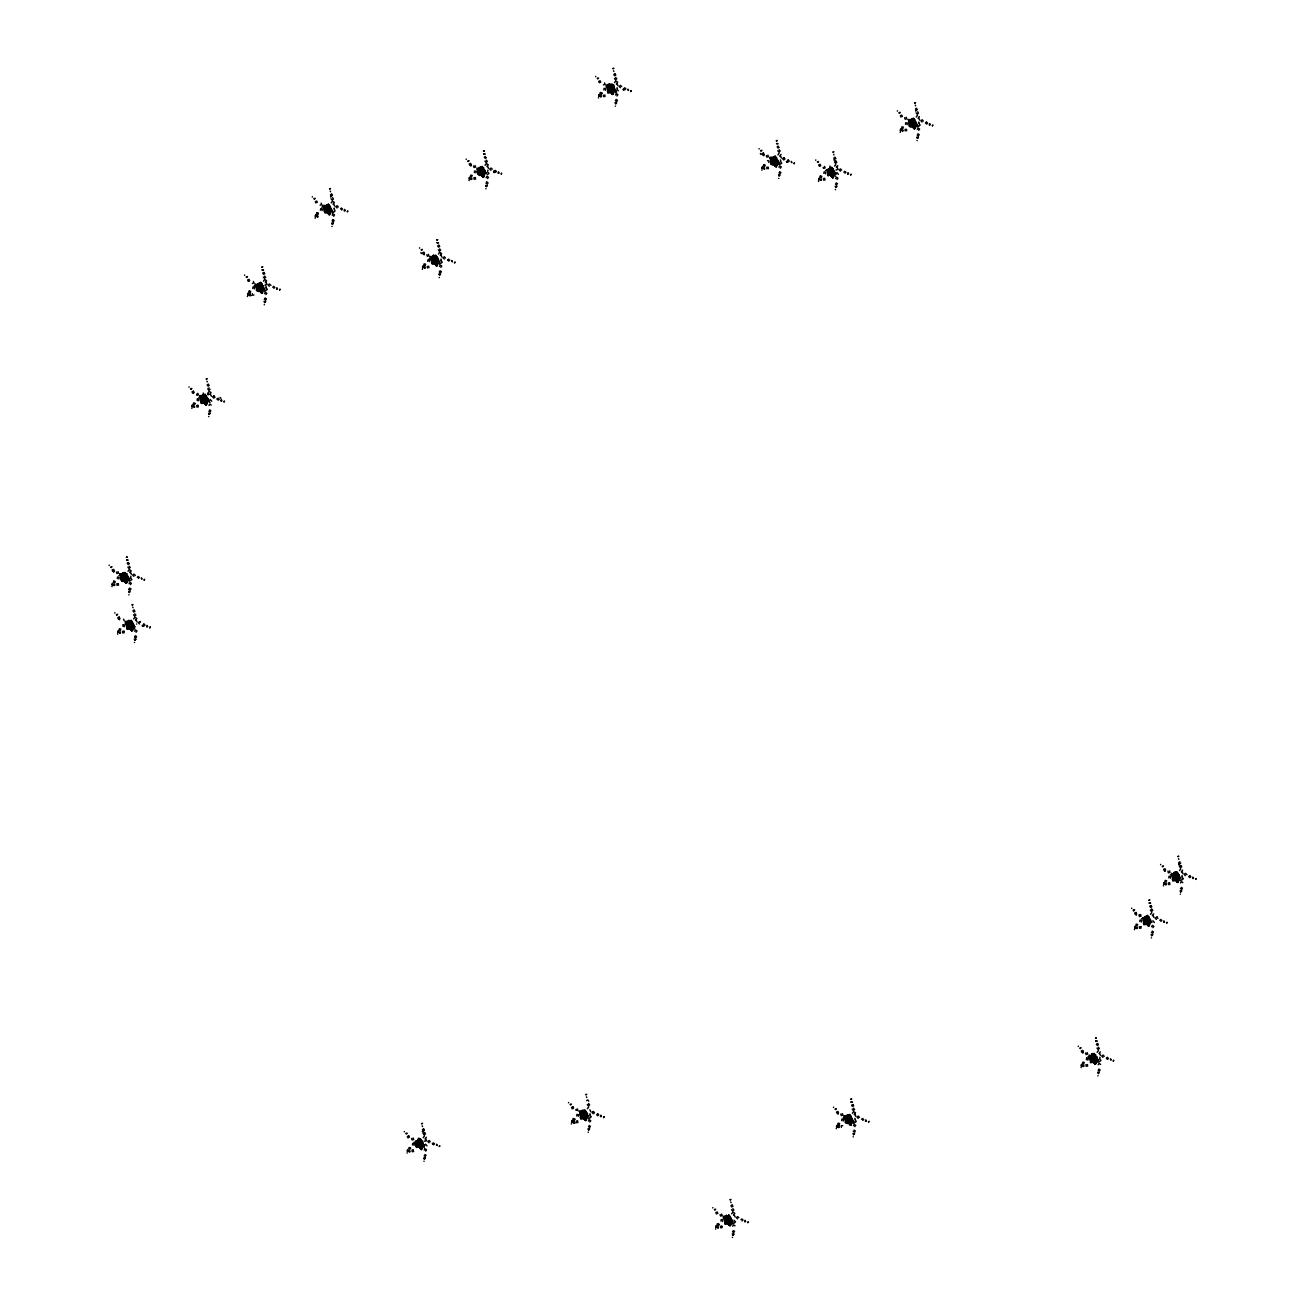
<?xml version="1.0" encoding="UTF-8"?>
<svg xmlns="http://www.w3.org/2000/svg" width="1306" height="1306" viewBox="0 0 1306 1306"><rect width="100%" height="100%" fill="white"/><g stroke="black" fill="none" stroke-linecap="round" stroke-linejoin="round"><path stroke-width="1.5" d="M419.797 1142.064L420.581 1142.472L417.398 1146.374L416.19 1143.713L421.299 1149.558L418.622 1145.362L421.936 1148.823L423.617 1145.28L418.246 1144.725L421.005 1148.954L416.304 1144.219L416.222 1147.043L418.018 1142.538L419.961 1143.305C414.867 1132.498 428.352 1152.659 420.091 1140.611L424.499 1145.884L421.414 1142.162L421.936 1148.823L418.753 1145.558L421.544 1149.655L416.385 1144.578L416.875 1147.468L418.948 1143.093L419.797 1143.485L418.361 1140.154L422.654 1144.823L419.879 1140.644L421.985 1144.317M728.291 1218.155L729.075 1218.563L725.891 1222.465L724.683 1219.82L728.617 1224.702L729.793 1225.648L727.115 1221.453L730.625 1225.485L732.111 1221.371L731.131 1220.914L726.74 1220.832L729.499 1225.061L724.797 1220.31L724.716 1223.134L726.511 1218.629L728.438 1219.412C723.361 1208.589 736.845 1228.766 728.585 1216.719L732.993 1221.992L729.907 1218.269L728.519 1220.767M133.49 629.133L132.592 629.835M123.205 572.567L122.486 573.171L123.58 572.746M433.608 255.258L432.89 255.878L433.984 255.454M418.377 1138.963L417.659 1139.583L418.753 1139.191M609.02 84.498L610.131 84.09L608.27 84.204M726.511 1215.102L726.152 1215.674M829.751 167.674L829.947 167.478M847.937 1114.769L846.843 1115.193M1092.306 1053.534L1091.604 1054.154L1092.698 1053.73M1175.057 872.016L1173.963 872.441M128.935 580.811L129.065 581.154M134.714 628.774L134.747 629.002M263.583 289.867L263.894 289.85M264.514 291.058L264.547 291.303M332.344 213.123L332.246 212.78M438.506 263.077L438.849 262.767M424.336 1147.925L424.238 1147.566M615.355 92.742L615.599 92.514M588.5 1118.769L588.467 1118.54M778.849 164.376L778.996 164.752M732.486 1223.918L732.748 1223.689M835.399 176.245L835.644 176.016M853.193 1123.438L853.422 1123.176M916.714 126.584L917.302 126.878M1097.938 1062.398L1098.036 1061.794M1180.314 880.685L1180.542 880.424M199.508 397.612L198.855 397.367M254.213 285.867L254.801 286.21M429.217 258.719L429.919 258.751M413.937 1142.358L414.688 1142.456M825.49 170.433L825.539 170.449M843.284 1117.626L843.692 1118.328M1171.107 875.118L1170.405 874.873M112.251 584.99L112.381 583.537L112.251 584.99L113.459 584.566M117.899 632.594L118.03 631.157L117.899 632.594L119.14 632.104L118.193 631.99M192.129 406.737L192.26 405.284L192.129 406.737L193.337 406.313M247.699 294.895L247.846 293.442L247.699 294.895L248.94 294.405L247.993 294.274M315.432 216.584L315.562 215.131L315.432 216.584L316.672 216.094L315.709 215.963M422.654 267.681L422.785 266.244L422.654 267.681L423.862 267.273M469.327 178.938L469.458 177.485L469.327 178.938L470.535 178.514M407.423 1151.386L407.554 1149.949L407.423 1151.386L408.631 1150.978M598.768 96.318L598.915 94.865L598.768 96.318L600.009 95.828L599.062 95.697M571.653 1122.36L571.783 1120.907L571.653 1122.36L572.893 1121.87L571.93 1121.74M762.165 168.556L762.296 167.103L762.165 168.556L763.406 168.066L762.459 167.935M715.917 1227.493L716.047 1226.04L715.917 1227.493L717.157 1227.003L716.194 1226.873M818.829 179.804L818.96 178.367L818.829 179.804L820.07 179.314L819.107 179.2M900.471 130.682L900.601 129.229L900.471 130.682L901.711 130.192L900.765 130.061M836.607 1126.996L836.738 1125.543L836.607 1126.996L837.815 1126.572M1081.368 1065.957L1081.499 1064.521L1081.368 1065.957L1082.576 1065.533M1134.767 927.995L1134.898 926.542L1134.767 927.995L1135.975 927.57M1163.728 884.244L1163.858 882.807L1163.728 884.244L1164.968 883.754L1164.021 883.64M142.942 626.309L142.109 625.672L143.04 626.031M494.37 172.637L493.537 172L494.468 172.359M623.811 90.016L622.978 89.379L623.909 89.755M787.208 162.254L786.375 161.618L787.306 161.993M208.552 401.122L209.466 400.289M424.27 1145.721L424.76 1144.954M835.252 174.204L836.167 173.371M127.449 578.509L123.564 573.563L124.772 576.909L123.776 576.599L121.703 581.072L121.213 578.166L126.127 583.129L123.45 578.95L126.764 582.411L128.445 578.868L123.074 578.329L125.833 582.541L121.719 577.954M132.167 629.916L131.906 623.37L134.975 627.092L130.567 621.819C138.811 633.883 125.36 613.689 130.437 624.513L128.494 623.746L126.698 628.251L126.78 625.427L131.482 630.161L128.739 625.933L133.147 625.754L134.094 626.488L132.477 630.586M262.212 292.315L261.706 285.671L264.775 289.393L260.367 284.104C268.612 296.184 255.16 275.99 260.237 286.814L258.294 286.03L256.498 290.536L256.58 287.712L261.282 292.446L258.539 288.234L262.947 288.055L263.894 288.773L262.424 292.887L258.784 289.067L262.424 292.887M613.036 93.64L614.963 90.196L610.457 84.743L611.894 87.567L608.743 91.306L607.551 88.645L613.053 94.277M830.91 171.478L828.282 175.886L827.792 172.996L832.934 178.073L830.143 173.976L833.342 177.241L835.007 173.698L833.718 172.963M1149.966 921.514L1146.08 916.567L1147.288 919.914L1145.362 919.13L1143.566 923.636L1143.648 920.812L1148.627 926.15L1145.966 921.954L1149.28 925.415L1150.945 921.873L1145.591 921.334L1148.333 925.562L1143.534 920.322L1144.742 922.967L1147.876 919.244C1142.146 908.666 1155.81 929.676 1147.435 917.204L1151.843 922.493L1148.758 918.771L1149.28 925.415L1146.08 922.167L1148.872 926.248L1143.73 921.171L1144.219 924.077L1146.521 919.326L1147.109 919.914C1145.754 920.55 1146.766 920.257 1146.439 919.571M127.89 576.044L127.531 577.334M263.143 287.451L263.339 285.949M438.098 260.253L438.294 258.751M587.08 1114.916L587.504 1113.626M129.114 589.251L130.225 590.132L130.927 588.924L129.686 588.124L128.886 589.332M134.763 636.871L135.351 635.744L136.575 636.544L135.889 637.752L134.551 636.936M264.563 299.156L265.151 298.029L266.375 298.829L265.689 300.054L264.351 299.237M439.665 272.17L440.644 272.84L441.33 271.632L440.106 270.832L439.289 272.04M615.779 100.791L616.759 101.476L617.444 100.252L616.22 99.452L615.42 100.66M588.5 1126.637L589.626 1127.519L590.328 1126.294L589.088 1125.494M779.029 172.833L780.155 173.714L780.841 172.49L779.617 171.69M734.592 1231.427L733.368 1230.627L732.552 1231.836L733.907 1232.652M1098.215 1070.234L1099.342 1071.116L1100.044 1069.892L1098.803 1069.092M585.823 1115.716L582.933 1111.847L585.774 1115.422M126.339 580.452L125.751 580.664M436.302 263.73L436.449 262.898M421.071 1147.435L420.924 1147.076M729.564 1223.526L729.711 1222.694M850.255 1123.046L850.402 1122.197M1095.44 1061.533L1095.146 1061.158M1148.856 923.456L1148.545 923.195M1177.375 880.293L1177.228 879.918M203.475 393.775L203.214 393.041M418.769 1138.424L418.9 1138.048M830.175 166.858L829.914 166.107M123.923 576.55L123.874 577.774L123.825 575.668M129.474 623.288L129.278 625.215M203.899 398.085L201.581 402.819L201.091 399.914L206.005 404.893L203.328 400.713L206.642 404.174L208.323 400.615L202.952 400.077L205.711 404.305L201.01 399.554L200.928 402.379L202.724 397.873L204.65 398.656C199.573 387.833 213.058 408.011 204.797 395.963L209.205 401.236L206.119 397.514L206.642 404.174L203.458 400.909L206.25 405.007L200.895 399.065L202.103 401.726L205.238 397.987C199.377 387.196 213.319 408.435 204.585 395.996L207.344 400.175L203.05 395.489L204.503 398.836L203.654 398.346L203.752 399.522L203.703 397.416M259.208 287.091L259.698 288.708M434.653 261.51L434.425 259.029L432.106 263.763L431.617 260.874L436.53 265.836L433.853 261.657C437.608 269.167 437.869 263.192 436.939 265.657M481.326 172.751L481.032 170.466M610.294 88.53L610.539 87.665M584.239 1115.634L585.643 1113.136L588.728 1116.859L584.321 1111.586C592.549 1123.65 579.097 1103.456 584.174 1114.279L582.231 1113.496L580.452 1118.001L580.533 1115.177L585.757 1120.63L583.031 1116.401L586.361 1120.368L582.851 1116.336L585.529 1120.515L580.599 1115.553L581.105 1118.442L583.407 1113.708L586.1 1115.079M773.838 160.132L773.789 161.356L773.74 159.234M830.502 171.38L830.208 172.425L829.865 170.923M727.801 1219.575L727.034 1219.951L727.997 1219.151M848.606 1120.826L848.312 1118.54M1093.024 1057.534L1092.991 1058.758L1092.926 1056.636M1175.4 875.82L1175.351 877.044L1175.139 874.906M111.108 567.604L111.973 566.722L110.749 567M116.756 615.224L117.622 614.326L116.397 614.62M190.986 389.368L191.851 388.47L190.627 388.747M246.556 277.525L247.422 276.627L246.214 276.905M314.289 199.214L315.138 198.316L313.93 198.61M421.512 250.311L422.377 249.43L421.152 249.707M468.185 161.569L469.05 160.671L467.826 160.948M597.642 78.948L598.491 78.05L597.283 78.327M406.28 1134.016L407.178 1133.2L405.921 1133.412M570.51 1104.99L571.359 1104.092L570.151 1104.386M761.023 151.186L761.92 150.353L760.663 150.565M817.687 162.434L818.552 161.536L817.327 161.83M899.328 113.296L900.193 112.414L898.985 112.691M714.774 1210.123L715.639 1209.225L714.415 1209.503M835.465 1109.627L836.33 1108.729L835.105 1109.023M1080.225 1048.587L1081.074 1047.69L1079.866 1047.983M1134.522 909.792L1133.543 911.033L1133.265 910.004L1134.49 909.727M1162.585 866.874L1163.45 865.976L1162.226 866.27M330.826 197.141L330.663 196.373M422.442 1131.192L422.589 1132.024L422.671 1131.176M915.865 111.222L915.718 110.471M1178.747 864.033L1178.894 864.882L1178.975 864.033M117.279 578.574L117.605 577.04L119.205 577.432L118.879 578.95M252.727 288.479L253.054 286.945L254.67 287.336L254.327 288.855M320.443 210.168L320.77 208.65L322.386 209.025L322.06 210.56M427.682 261.265L428.009 259.747L429.609 260.123L429.282 261.657M474.356 172.523L474.682 170.988L476.282 171.38L475.955 172.898M603.796 89.902L604.123 88.384L605.739 88.759L605.413 90.277M412.451 1144.97L412.778 1143.452L414.377 1143.827L414.051 1145.362M768.793 162.515L769.12 160.997L767.52 160.622M576.664 1115.944L576.991 1114.426L578.607 1114.802L578.28 1116.336M823.841 173.388L824.184 171.87L825.784 172.245L825.457 173.78M905.499 124.266L905.825 122.731L907.425 123.123L907.099 124.641M720.945 1221.077L721.271 1219.543L722.871 1219.935L722.545 1221.453M841.635 1120.581L841.962 1119.062L843.562 1119.438L843.235 1120.972M1139.779 921.579L1140.122 920.044L1141.722 920.436L1141.395 921.954M1168.756 877.828L1169.082 876.31L1170.682 876.685L1170.356 878.22M437.706 262.669L437.592 262.963M194.414 404.501L193.239 404.256L193.663 402.917L195.084 403.26M424.956 265.428L425.609 264.22L424.189 263.861L423.764 265.2L425.283 265.624M601.413 94.261L601.74 92.857L600.319 92.497L599.895 93.836L601.315 94.048M574.281 1120.303L574.607 1118.899L573.187 1118.54L572.763 1119.879L574.183 1120.091M718.218 1225.289L717.027 1225.012L717.451 1223.673L718.871 1224.016L718.545 1225.436M839.236 1124.939L839.562 1123.535L838.142 1123.176L837.734 1124.515L839.154 1124.874M1083.996 1063.9L1082.478 1063.476L1082.903 1062.137L1084.323 1062.496M208.225 393.759L208.16 394.885L208.307 393.841M481.179 174.155L481.898 174.155M130.829 577.105L130.829 576.24M266.277 287.01L265.983 286.275M334.01 208.715L334.173 208.062M441.232 259.812L440.938 259.078M488.085 170.302L487.611 170.319M617.346 88.433L617.052 87.698M780.743 160.671L780.449 159.936M590.23 1114.491L589.937 1113.74M919.049 122.797L918.755 122.062M855.185 1119.128L854.891 1118.377M1099.946 1058.089L1099.93 1057.223M1182.305 876.375L1182.012 875.624M130.829 623.713L131.237 622.227M262.163 286.112L261.771 287.598L260.629 285.998M122.323 578.933L121.882 578.672M127.988 626.472L128.07 625.705M257.772 288.838L257.347 288.577M432.645 261.412L432.302 261.38M772.156 162.271L771.813 162.238M581.627 1116.075L581.284 1116.042M725.989 1221.437L726.087 1220.588L725.94 1221.437M846.598 1120.711L846.255 1120.695M1144.856 921.873L1144.938 921.089M1173.376 877.942L1173.816 878.122M125.556 576.648L125.703 577.366M205.875 398.901L205.711 398.575M435.959 259.355L436.4 259.845M831.775 171.886L832.575 171.968M1094.673 1057.631L1095.097 1058.121M1177 875.771L1177.31 876.081M131.857 622.57L130.959 622.831M329.373 206.56L328.916 206.838M612.726 86.294L612.269 86.571M776.107 158.532L775.78 158.712M914.429 120.658L914.086 120.838M263.028 287.5L259.225 286.585L257.151 290.977L256.662 288.071L261.526 293.017L256.482 287.222L258.049 289.393M423.846 1145.786L424.107 1144.938M778.588 162.94L780.041 164.376L781.755 163.038L780.286 161.34M114.03 585.578L114.536 584.239L114.716 585.431M193.908 407.325L194.414 406.003L194.594 407.178M119.679 633.198L120.185 631.859L120.364 633.051M249.479 295.483L250.866 295.466L249.479 295.483L250.066 294.16M317.211 217.171L317.717 215.849L317.897 217.025M424.434 268.285L424.94 266.946L425.119 268.138M471.107 179.526L471.613 178.187L471.793 179.379M600.548 96.905L601.07 95.583L601.25 96.758M409.202 1151.99L409.709 1150.651L409.888 1151.843M763.945 169.143L764.451 167.821L764.63 168.996M820.609 180.408L821.115 179.069L821.294 180.261M902.25 131.269L902.773 129.931L902.936 131.122M573.416 1122.948L574.803 1122.948L573.416 1122.948L573.856 1121.642M717.696 1228.081L718.202 1226.742L718.382 1227.934M838.387 1127.584L838.893 1126.262L839.072 1127.437M1083.131 1066.545L1083.653 1065.223L1083.833 1066.414M1136.547 928.582L1137.053 927.244L1137.232 928.435M1165.507 884.831L1166.013 883.509L1166.193 884.701M126.535 582.949L127.449 582.247L126.519 582.296M776.45 166.515L776.156 159.332L779.241 163.054L774.621 157.814L778.36 162.434L776.433 165.878M585.921 1120.319L587.831 1116.238L582.476 1115.699L585.219 1119.928L580.419 1114.687L581.627 1117.348L584.761 1113.61C578.885 1102.835 592.826 1124.058 584.092 1111.618L586.867 1115.797L582.574 1111.112L584.027 1114.459L582.77 1114.818M1096.158 1063.068L1095.701 1063.77M258.033 289.393L262.588 287.369L260.269 282.912L255.731 284.937L257.739 290.014L260.808 286.145C254.948 275.354 268.889 296.593 260.155 284.153L262.947 288.055M432.939 262.114L437.543 260.172L435.225 255.715L430.67 257.739L432.988 262.196M609.086 90.751L606.8 86.359L611.339 84.351L613.657 88.808L608.857 91.469M772.466 162.989L777.054 161.046L774.736 156.573L770.181 158.597L772.515 163.054M581.725 1117.512L579.668 1112.418L584.223 1110.394L586.525 1114.851L581.97 1116.875M424.042 1141.183L426.638 1140.824L425.674 1138.848M338.287 207.001L337.144 205.728L335.92 206.723L337.013 207.948M492.264 169.16L491.04 168.082L489.832 169.078L490.925 170.286M621.705 86.539L620.497 85.461L619.273 86.457L620.366 87.682M738.853 1217.714L737.629 1216.637L736.421 1217.633L737.515 1218.841M205.434 394.559L201.042 396.844L203.622 401.187L208.013 398.901L204.977 394.134M256.939 284.855L259.192 289.328L263.6 287.042L260.547 282.292M256.825 284.659L261.02 282.765M607.894 86.082L610.261 90.767L614.669 88.482L612.09 84.139L608.008 86.278M775.47 156.442L771.079 158.663L773.658 163.005L778.05 160.72L775.013 155.953M420.744 1139.224L416.336 1141.509L418.916 1145.835L423.307 1143.55L420.271 1138.783M1143.991 917.955L1146.244 922.428L1150.651 920.142L1147.648 915.343L1143.876 917.759M127.613 578.068L124.919 574.199L129.327 579.489L126.241 575.766L126.764 582.411L123.564 579.146L126.372 583.243L121.017 577.301L122.225 579.962L125.36 576.24C119.483 565.384 133.441 586.753 124.707 574.232L127.466 578.411L123.172 573.742L124.625 577.072L122.846 576.126L121.768 580.925L121.132 577.807L122.454 577.856M913.318 127.041L913.253 125.849M128.657 591.471L130.143 591.569L129.18 592.646L128.755 591.357M209.058 414.41L210.021 413.316L209.058 414.41L208.568 413.169L209.303 413.773M264.628 302.551L265.591 301.474L264.628 302.551L264.139 301.311L264.889 301.931M134.828 640.266L135.791 639.189L134.828 640.266L134.338 639.026L135.089 639.646M332.344 224.257L333.324 223.163L332.344 224.257L331.855 223.016L332.606 223.62M439.061 274.178L440.546 274.276L439.583 275.354L439.175 274.064M485.734 185.436L486.256 186.595L487.22 185.517L486.256 186.595M615.191 102.815L616.677 102.896L615.697 103.99L615.289 102.701M778.572 175.053L780.057 175.135L779.094 176.228L778.686 174.939M424.352 1159.059L425.315 1157.965L424.352 1159.059L423.862 1157.818L424.597 1158.438M835.742 187.476L836.722 186.399L835.742 187.476L835.269 186.236L836.003 186.856M917.4 138.338L918.363 137.261L917.4 138.338L916.91 137.097L917.661 137.718M588.565 1130.033L589.545 1128.939L588.565 1130.033L588.075 1128.792L588.826 1129.396M732.846 1235.166L733.809 1234.072L732.846 1235.166L732.356 1233.909L733.09 1234.529M853.014 1133.494L853.536 1134.669L854.499 1133.575L853.536 1134.669M1151.696 935.651L1152.659 934.574L1151.696 935.651L1151.206 934.41L1151.941 935.031M1097.775 1072.455L1099.26 1072.536L1098.281 1073.63L1097.873 1072.34M1180.657 891.916L1181.62 890.823L1180.657 891.916L1180.167 890.676L1180.902 891.28M130.371 572.028L130.306 571.653M836.656 166.939L836.885 166.482M1099.048 1053.501L1100.256 1051.852M109.116 565.416L109.231 565.123M188.995 387.164L189.109 386.87M244.565 275.321L244.695 275.027M114.765 613.036L114.895 612.743M312.297 197.026L312.412 196.716M419.52 248.124L419.634 247.83M466.193 159.365L466.307 159.071M595.634 76.744L595.765 76.45M759.031 148.982L759.145 148.688M404.289 1131.829L404.403 1131.535M815.695 160.246L815.809 159.952M897.336 111.108L897.467 110.814M568.502 1102.803L568.632 1102.493M712.782 1207.919L712.896 1207.626M833.473 1107.439L833.603 1107.145M1131.633 908.421L1131.747 908.127M1078.217 1046.4L1078.348 1046.106M1160.593 864.686L1160.707 864.392M329.455 210.266L327.626 207.474L329.504 210.315M436.824 261.037L433.935 257.168L436.775 260.743M776.335 161.911L773.446 158.042L776.286 161.618M914.51 124.348L911.751 120.152L914.984 124.25M850.777 1120.352L847.888 1116.483L850.728 1120.058M124.854 578.264L125.768 576.191M204.732 400.011L205.646 397.938M328.018 209.858L328.949 207.785M435.257 260.971L436.171 258.898M774.768 161.83L775.682 159.756M420.026 1144.66L420.94 1142.603M913.074 123.956L913.988 121.882M849.21 1120.27L850.124 1118.197M1147.37 921.269L1148.284 919.195M1093.955 1059.231L1094.869 1057.158M1176.331 877.518L1177.245 875.444M439.224 264.253L439.485 263.894M133.147 625.754L128.837 621.362L130.274 624.692L129.669 623.942L127.351 628.676L126.862 625.786L131.726 630.733L129.114 626.57L132.494 629.835M480.837 171.135L481.098 170.27L478.78 175.02L478.29 172.114L483.204 177.094L480.526 172.898L483.938 176.914M436.922 265.004L438.849 261.575L433.478 261.02L436.237 265.249L431.421 260.008L432.629 262.669L435.763 258.947L434.343 256.107L438.032 260.743L433.984 256.27L435.192 259.6L433.249 258.833L432.172 263.616L431.535 260.514L432.874 260.563M480.853 170.629L481.702 171.037L480.265 167.69L484.559 172.359L481.783 168.18C490.517 180.701 476.559 159.348 482.436 170.188L479.302 173.91L478.094 171.266L483.449 177.192L480.722 172.963L483.84 176.359L485.522 172.816L480.151 172.278L482.91 176.49L478.208 171.755L478.127 174.58L479.922 170.074L481.865 170.857C476.772 160.034 490.256 180.212 481.996 168.148L486.403 173.437L483.318 169.715L483.595 176.245M773.674 160.769L773.936 159.903L771.617 164.638L771.128 161.748L775.993 166.678L773.364 162.532L776.76 165.78M848.116 1119.209L848.378 1118.344L846.059 1123.078L845.57 1120.189L850.484 1125.152L847.806 1120.972L851.186 1124.988M848.133 1118.703L848.982 1119.095L847.545 1115.748L851.838 1120.434L849.063 1116.255C857.797 1128.776 843.839 1107.406 849.716 1118.263L846.582 1121.985L845.39 1119.324L850.728 1125.266L847.937 1121.168L851.12 1124.433L852.802 1120.891L847.447 1120.336L850.19 1124.564L845.488 1119.83L845.406 1122.638L847.202 1118.148L849.145 1118.916C844.051 1108.092 857.536 1128.27 849.275 1116.222L853.683 1121.495L850.614 1117.773L850.875 1124.319M1093.122 1057.305L1090.82 1062.039L1090.314 1059.15L1095.244 1064.112L1092.567 1059.933L1095.865 1063.394L1097.546 1059.852L1094.036 1055.183L1098.444 1060.456L1095.359 1056.734L1095.865 1063.394L1092.681 1060.129L1095.473 1064.227L1090.135 1058.284L1091.343 1060.945L1094.477 1057.223C1088.584 1048.016 1103.782 1064.586 1092.191 1059.297L1094.934 1063.525L1091.424 1058.497M325.504 211.735L330.304 209.074L328.002 204.618L323.447 206.642L326.043 211.213M224.093 401.921L224.501 401.024L224.044 401.758M279.664 290.063L280.039 289.132L279.615 289.899M144.215 580.158L144.574 579.227L144.166 579.995M347.396 211.768L347.804 210.886L347.347 211.605M454.619 262.865L455.027 261.984L454.57 262.702M501.292 174.106L501.667 173.176L501.243 173.943M794.13 163.74L794.489 162.793L794.081 163.577M850.794 174.988L851.202 174.106L850.745 174.824M932.435 125.849L932.859 124.968L932.386 125.686M439.387 1146.57L439.796 1145.688L439.338 1146.407M747.881 1222.661L748.289 1221.779L747.832 1222.514M868.572 1122.18L868.996 1121.299L868.523 1122.017M1166.731 923.162L1167.091 922.232L1166.682 922.999M1195.692 879.428L1196.1 878.546L1195.643 879.265M1113.332 1061.141L1113.692 1060.194L1113.283 1060.978M441.869 257.119L440.726 254.36M855.822 1116.434L854.679 1113.659M197.81 405.595L198.349 406.868L196.896 407.015L196.733 405.529L198.022 405.219M824.51 178.661L825.049 179.95L823.596 180.081L823.433 178.612L824.706 178.285M906.152 129.523L906.707 130.812M413.104 1150.243L413.643 1151.533L412.19 1151.663L412.027 1150.194L413.365 1150.047M426.376 1150.406L425.772 1150.341M577.334 1121.217L577.872 1122.507L576.403 1122.638L576.256 1121.152L577.725 1121.119M721.598 1226.35L722.136 1227.624L720.683 1227.754L720.52 1226.285L721.989 1226.252M1169.409 883.101L1169.947 884.391L1168.495 884.521L1168.331 883.052L1169.637 882.709M1100.599 1064.455L1099.064 1063.378L1098.183 1064.668M261.82 283.908L262.049 283.761M206.234 395.751L206.479 395.62M126.356 574.003L127.27 573.873M329.536 205.597L329.847 205.842M132.004 621.623L132.249 621.476M483.432 167.952L483.677 167.805M436.759 256.711L437.004 256.564M613.804 85.2L612.677 85.723L613.787 85.2M776.27 157.569L776.678 157.716M832.934 168.833L833.163 168.686M914.575 119.695L914.82 119.548M421.528 1140.416L421.936 1140.546M585.986 1111.243L585.757 1111.373M730.266 1216.359L730.021 1216.506M850.712 1116.01L850.957 1115.879M1148.872 917.008L1149.28 917.155M1177.832 873.257L1178.077 873.126M1095.473 1054.97L1095.701 1054.84M249.103 281.019L249.185 280.872M193.533 392.861L193.614 392.714M113.655 571.097L113.785 572.126L113.736 570.967M119.303 618.717L119.434 619.746L119.385 618.587M470.731 165.046L470.862 166.074L470.813 164.915M424.058 253.805L424.189 254.833L424.14 253.674M600.172 82.441L600.254 82.294M763.569 154.679L763.7 155.708L763.651 154.532M820.233 165.927L820.299 165.797M573.056 1108.484L573.122 1108.337M717.321 1213.617L717.402 1213.47M838.011 1113.12L838.142 1114.149L838.093 1112.99M1136.171 914.118L1136.302 915.131L1136.236 913.971M1082.772 1052.081L1082.903 1053.109L1082.837 1051.95M613.706 86.441L613.134 87.616L611.551 86.082M727.295 1220.098L727.948 1221.012L727.034 1219.951M132.51 624.758L133.326 623.452M438.081 258.539L435.339 260.106M614.195 87.159L611.453 88.726M730.527 1219.641L731.344 1218.335L730.283 1218.792M1178.339 876.408L1179.155 875.102M202.365 394.918L203.458 394.494M581.888 1110.541L582.982 1110.133M481.326 171.853L480.445 171.38M326.467 207.703L327.431 210.413M911.523 121.784L912.47 124.494M418.834 1142.048L419.422 1145.215M260.661 286.961L260.596 287.042M328.883 208.96L329.047 208.568M205.777 398.82L205.401 398.265M612.22 88.694L612.514 88.482M775.617 160.932L775.846 160.605M913.922 123.058L914.151 122.731M420.875 1143.762L421.054 1143.37M585.104 1114.736L585.382 1114.524M850.059 1119.373L850.353 1119.16M1148.219 920.371L1148.382 919.963M437.102 260.4L434.343 259.225M321.962 207.523L322.843 205.483L325.096 205.515M853.259 1131.339L854.597 1132.155L855.283 1130.931L854.059 1130.131M1151.402 932.337L1152.741 933.153L1153.443 931.929L1152.202 931.129M264.514 293.589L265.412 292.315L266.783 293.23L265.902 294.503M332.246 215.294L333.128 214.004L334.516 214.919L333.618 216.208M208.944 405.448L209.842 404.158L211.213 405.072M129.065 583.684L129.963 582.411L131.335 583.325L130.437 584.598M134.714 631.304L135.612 630.031L136.983 630.945L136.085 632.218M486.142 177.632L487.04 176.359L488.411 177.273L487.513 178.547M439.469 266.391L440.367 265.118L441.738 266.032L440.84 267.306M615.599 95.028L616.481 93.738L617.852 94.652L616.971 95.942M778.98 167.266L779.878 165.976L781.249 166.89L780.351 168.18M835.644 178.514L836.526 177.241L837.913 178.155L837.015 179.428M917.285 129.376L918.183 128.102L919.555 129.016L918.673 130.29M424.238 1150.096L425.136 1148.823L426.507 1149.737L425.609 1151.01M588.467 1121.07L589.349 1119.781L590.72 1120.695L589.839 1121.985M732.731 1226.203L733.629 1224.914L735 1225.828M853.422 1125.707L854.32 1124.417L855.691 1125.331L854.793 1126.621M1180.542 882.954L1181.44 881.664L1182.812 882.578M1151.582 926.689L1152.463 925.415L1153.851 926.329L1152.953 927.603M263.469 281.214L264.743 279.484L266.587 280.774L265.33 282.504M331.202 202.903L332.459 201.189L334.32 202.463L333.046 204.193M207.899 393.057L209.156 391.327L211.017 392.616L209.76 394.347M128.021 571.31L129.278 569.579L131.139 570.869L129.882 572.599M133.669 618.93L134.926 617.199L136.787 618.489L135.53 620.203M485.097 165.258L486.354 163.528L488.215 164.817L486.958 166.548M438.424 254.017L439.681 252.287L441.542 253.576L440.285 255.307M614.538 82.637L615.812 80.907L617.656 82.196L616.399 83.927M777.935 154.875L779.192 153.145M779.796 156.165L781.053 154.434M834.599 166.14L835.856 164.409M836.444 167.413L837.717 165.699M916.241 117.001L917.498 115.271M918.102 118.291L919.359 116.561M423.193 1137.722L424.45 1135.991M425.054 1138.995L426.311 1137.281M587.422 1108.68L588.68 1106.966M731.687 1213.813L732.944 1212.082L734.805 1213.372L733.548 1215.102M852.377 1113.316L853.634 1111.602L855.495 1112.875L854.238 1114.606M1179.498 870.563L1180.755 868.849M1150.537 914.314L1151.794 912.584M1181.359 871.853L1182.616 870.139M1152.398 915.604L1153.655 913.873M1097.138 1052.277L1098.395 1050.563M264.416 304.739L264.204 304.739M332.132 226.444L331.92 226.428M208.829 416.598L208.633 416.581M128.951 594.834L128.755 594.834M134.6 642.454L134.404 642.438M486.028 188.782L485.832 188.782M439.355 277.541L439.159 277.541M615.485 106.178L615.273 106.161M778.866 178.416L778.67 178.4M835.53 189.664L835.318 189.648M917.187 140.526L916.975 140.526M424.124 1161.246L423.928 1161.23M588.353 1132.22L588.141 1132.204M732.617 1237.353L732.421 1237.337M853.308 1136.857L853.112 1136.84M1180.428 894.104L1180.232 894.088M1151.468 937.855L1151.272 937.839M1098.068 1075.818L1097.856 1075.801M730.821 1220.179L730.283 1220.784L731.278 1220.555L726.838 1216.245L728.291 1219.592L727.442 1219.184L725.369 1223.575L724.879 1220.669L730.038 1225.763L727.295 1221.534L730.234 1225.501M276.594 289.018L276.888 287.744L277.492 289.034L276.66 289.067M344.311 210.707L344.604 209.45L345.208 210.739L344.376 210.756M221.008 400.86L221.302 399.603L221.906 400.877L221.073 400.909M141.456 578.705L141.423 577.84L142.028 579.129M498.223 173.061L498.517 171.788L499.121 173.078L498.272 173.11M146.794 626.717L147.088 625.46L147.692 626.749L146.86 626.766M451.86 261.412L451.843 260.547L452.447 261.837M627.974 90.032L627.957 89.183L628.561 90.457M791.371 162.271L791.338 161.422L791.942 162.695M847.708 173.927L848.002 172.67L848.606 173.959L847.774 173.976M929.366 124.805L929.66 123.531L930.264 124.821L929.431 124.854M436.628 1145.117L436.612 1144.252L437.216 1145.542M600.531 1116.483L600.825 1115.226L601.429 1116.516L600.597 1116.532M744.795 1221.616L745.089 1220.343L745.693 1221.632L744.861 1221.665M865.503 1121.119L865.796 1119.862L866.4 1121.152L865.568 1121.168M1192.607 878.367L1192.9 877.11L1193.504 878.399L1192.672 878.416M1163.646 922.118L1163.94 920.844L1164.544 922.134L1163.711 922.167M1110.557 1059.688L1110.541 1058.823L1111.145 1060.113M409.953 1149.133L408.533 1148.905M195.394 403.717L194.937 403.978M602.05 93.297L601.56 93.444M410.704 1148.366L410.198 1148.513M574.918 1119.34L574.46 1119.601M719.41 1224.604L718.692 1224.604M262.098 269.885L263.583 270.032L262.212 269.967M330.238 191.084L330.565 191.704M206.936 381.238L207.262 381.858M126.633 559.98L128.119 560.127L126.747 560.062M483.71 153.928L485.195 154.075L483.84 154.01M132.706 607.094L133.032 607.731M437.037 242.687L438.522 242.834L437.151 242.769M613.575 70.818L613.902 71.438M776.548 143.562L778.033 143.709L776.662 143.627M833.636 154.304L833.963 154.941M915.277 105.166L915.604 105.802M422.23 1125.886L422.556 1126.523M586.459 1096.86L586.786 1097.481M730.723 1201.993L731.05 1202.614M850.99 1102.003L852.492 1102.15L851.039 1102.068M1178.534 858.744L1178.861 859.364M1149.149 903.001L1150.635 903.132L1149.264 903.066M1095.75 1040.964L1097.236 1041.111L1095.865 1041.029M332.622 197.712L333.389 199.083L332.116 200.014L331.087 198.757M917.661 111.81L918.445 113.165L917.171 114.112L916.126 112.855M424.613 1132.531L423.079 1133.559L424.124 1134.832L425.397 1133.886L424.434 1132.449M327.186 207.932L327.773 208.503M123.76 577.187L124.021 576.321M610.767 87.943L608.237 92.4L607.731 89.51L612.596 94.44L609.984 90.294L613.575 93.428M912.012 122.291L912.829 122.601L912.241 122.013M418.948 1143.011L419.504 1143.06M1175.253 875.869L1176.069 876.163L1173.18 880.326L1172.69 877.436L1177.604 882.399L1174.927 878.22L1178.241 881.681L1179.922 878.138L1174.551 877.583L1177.31 881.811L1172.608 877.077L1172.527 879.885L1174.323 875.395L1176.265 876.163C1171.172 865.356 1184.656 885.517 1176.396 873.469L1180.804 878.742L1177.718 875.02L1178.241 881.681L1175.057 878.416L1177.849 882.513L1172.494 876.571L1173.702 879.232L1176.837 875.51C1170.976 864.719 1184.917 885.941 1176.184 873.502L1178.943 877.681L1174.649 872.996L1176.102 876.342L1175.498 875.591M330.467 208.78L330.5 208.764M263.028 286.781L263.241 286.618M207.442 398.624L207.67 398.461M127.564 576.86L127.792 576.713M484.64 170.825L484.869 170.662M438.196 259.421L437.967 259.567M133.228 624.48L133.441 624.333M614.098 88.204L614.326 88.041M916.012 122.405L915.8 122.552M586.965 1114.247L587.194 1114.1M731.229 1219.38L731.458 1219.216M851.332 1118.442L851.92 1118.883M1179.04 876.13L1179.269 875.983M1096.681 1057.844L1096.909 1057.697M206.936 403.848L206.397 404.06M586.443 1119.471L585.904 1119.683M140.313 622.227L140.428 621.509M1157.54 917.057L1157.279 916.894M325.063 210.266L325.406 210.299M201.761 400.42L202.218 400.615M608.416 90L608.808 90.261M828.461 173.502L828.804 173.518M417.071 1145.084L417.414 1145.101M1091 1059.656L1091.343 1059.672M610.669 88.384C609.592 90.326 610.49 85.772 613.216 89.037M433.772 255.356L432.89 255.878M328.263 203.981L331.316 208.748L326.908 211.033L324.329 206.691L328.737 204.471M482.175 166.335L485.212 171.086L480.82 173.371L478.241 169.045L482.273 166.939M435.502 255.078L438.538 259.845L434.147 262.131L431.568 257.804L435.6 255.698M125.098 572.387L128.135 577.138L123.727 579.423L121.164 575.097L125.196 572.991M831.661 167.201L834.714 171.968L830.306 174.253L827.726 169.927L832.134 167.69M913.318 118.062L916.371 122.829L911.963 125.115L909.384 120.789L913.792 118.552M728.764 1214.89L731.801 1219.657L727.409 1221.926L724.83 1217.6L729.221 1215.364M849.455 1114.393L852.492 1119.16L848.1 1121.446L845.521 1117.12L849.928 1114.883M1176.575 871.641L1179.612 876.408L1175.22 878.693L1172.641 874.367L1177.033 872.13M1094.199 1053.354L1097.252 1058.121L1092.844 1060.407L1090.265 1056.081L1094.314 1053.975M217.09 399.048L218.265 400.109L219.196 399.228L218.118 398.232L217.22 398.918M494.419 171.119L495.317 170.417L496.394 171.429L495.464 172.294L493.929 170.906M432.384 1143.713L433.559 1144.758L434.49 1143.893L433.412 1142.881L432.515 1143.583M741.008 1219.673L741.906 1218.971L742.983 1219.984L742.053 1220.865M861.568 1119.307L862.597 1118.491L863.69 1119.503L862.744 1120.368M834.371 171.543L833.538 171.249M422.964 1143.125L422.148 1142.832M340.474 208.944L341.421 208.078L342.499 209.091L341.552 209.956M272.758 287.255L273.705 286.373L274.782 287.385L273.836 288.267M623.827 88.677L624.774 87.812L625.852 88.824L624.905 89.69M137.31 577.35L138.24 576.468L139.318 577.481L138.387 578.346M128.135 620.791L129.016 620.268M843.872 172.163L844.819 171.298L845.896 172.31L844.966 173.176M1159.81 920.355L1160.756 919.473L1161.834 920.485L1160.903 921.367M139.611 621.738L138.403 622.75L139.497 623.958M265.591 290.699L267.289 289.377L265.836 287.679M487.203 174.743L488.917 173.42L487.448 171.723M440.53 263.502L442.244 262.18L440.775 260.482M128.674 579.097L130.371 577.774L131.841 579.472L130.127 580.795M129.572 624.17L129.898 626.423M589.528 1118.181L591.226 1116.859L589.773 1115.161M733.792 1223.314L735.507 1221.975L734.037 1220.277M1181.603 880.064L1183.318 878.742L1181.848 877.044M1099.244 1061.778L1100.942 1060.456L1099.489 1058.758M209.058 387.964L207.785 388.91L208.829 390.168L210.086 389.221M432.172 260.629L436.53 265.853L433.723 261.869L436.775 265.951L433.984 261.853L437.461 264.808M730.185 1224.816L730.511 1224.718M118.977 575.62L119.156 575.783M1141.477 918.624L1141.673 918.787M1088.078 1056.603L1088.273 1056.766M1165.001 871.069L1165.213 870.237L1164.903 871.02M913.008 122.601L911.8 119.254L915.832 123.76L912.159 119.091L913.58 121.931L910.445 125.654L909.254 122.993L914.053 128.233L911.31 124.005L916.665 124.56L914.984 128.102L911.686 124.641L914.347 128.821L909.351 123.499L909.27 126.323L911.066 121.817L915.375 123.352L913.041 118.699L908.503 120.723L910.804 125.18L915.033 123.597M422.083 1144.268L419.112 1139.812L419.846 1142.326M329.765 188.946L330.516 188.57L329.553 188.799M262.033 267.24L262.8 266.865L261.82 267.11M613.118 68.679L613.869 68.304L612.906 68.532M483.661 151.284L484.428 150.908L483.449 151.153M436.988 240.043L437.755 239.667L436.775 239.912M206.462 379.083L207.23 378.724L206.25 378.952M776.499 140.901L777.266 140.542L776.286 140.77M126.584 557.336L127.351 556.96L126.372 557.205M914.804 103.027L915.571 102.652L914.592 102.896M833.163 152.165L833.93 151.79L832.95 152.035M132.233 604.956L133 604.58L132.02 604.825M421.756 1123.748L422.524 1123.372L421.544 1123.617M585.986 1094.722L586.737 1094.346L585.774 1094.575M1178.061 856.605L1178.828 856.23L1177.849 856.458M1149.1 900.34L1149.868 899.965L1148.888 900.209M850.941 1099.358L851.708 1098.983L850.728 1099.211M730.25 1199.839L731.017 1199.479L730.038 1199.708M1095.701 1038.319L1096.452 1037.943L1095.489 1038.172M485.522 156.524L484.363 157.144L485.195 158.352L486.354 157.716M778.36 146.141L777.201 146.778L778.033 147.97L779.192 147.349M916.665 108.267L915.522 108.888L916.355 110.096L917.498 109.459M586.688 1100.583L587.831 1099.946L588.663 1101.154M1179.922 861.829L1178.763 862.466L1179.596 863.674L1180.755 863.037M437.02 258.996L438.179 258.392M586.002 1113.659L587.178 1113.071L584.321 1114.785M1178.094 875.542L1179.253 874.955M1095.718 1057.256L1096.893 1056.668M264.889 285.165L266.914 284.316L265.951 282.341M836.003 170.09L838.028 169.241L837.064 167.266M613.298 89.885L610.065 85.804M262.212 288.463L258.996 284.365M479.188 167.511L479.841 167.266M834.224 160.36L834.061 159.593M132.347 625.313L133.473 625.133M603.47 84.874L605.021 84.449L604.515 82.931M320.117 205.14L321.684 204.716L321.178 203.197M252.401 283.435L253.952 283.027L253.446 281.508M196.553 394.396L197.875 393.351L198.381 394.869L196.814 395.294M916.894 124.788L918.347 126.486L920.061 125.164L919.016 123.335M853.03 1121.119L854.483 1122.817L856.197 1121.495L855.152 1119.666M823.221 167.315L823.515 168.36L825.082 167.935L824.576 166.433M576.044 1109.855L577.399 1108.974L577.905 1110.492L576.06 1110.018M334.287 209.221L335.005 211.082L333.308 212.405L331.838 210.707M430.898 257.625L435.894 256.825L436.955 261.641L431.96 262.441L430.915 257.641M120.495 574.918L125.49 574.118L126.551 578.95L121.556 579.75L120.495 574.934M844.851 1116.924L849.847 1116.124L850.908 1120.956L845.913 1121.756L844.868 1116.94M913.155 123.091L915.082 122.829M328.1 209.009L330.043 208.731M774.85 160.964L776.776 160.703M831.498 172.229L833.44 171.968M260.384 287.304L262.326 287.042M124.919 577.399L126.862 577.138M1147.435 920.404L1149.378 920.142M420.108 1143.811L422.034 1143.55M1094.036 1058.382L1095.979 1058.121M849.292 1119.422L851.218 1119.144M253.935 295.025L252.466 295.156L252.319 293.687M842.68 1125.658L841.211 1125.805L841.374 1127.274M135.351 575.407L133.963 574.134L132.739 575.13L133.849 576.338M1157.867 918.412L1156.479 917.138L1155.255 918.134L1156.365 919.342M606.604 85.38L608.841 85.298M769.985 157.618L772.221 157.536M430.474 256.76L432.71 256.662M202.185 395.718L199.949 395.8L200.144 397.955M120.07 574.052L122.307 573.954M127.955 621.574L125.719 621.672L125.915 623.811M579.472 1111.422L581.709 1111.341M844.427 1116.059L846.663 1115.977M725.973 1216.474L723.736 1216.555L723.932 1218.71M607.616 91.387L609.249 91.371L609.347 92.938L607.698 92.955M771.013 163.625L772.646 163.609L772.728 165.176M827.661 174.873L829.31 174.857M324.263 211.654L325.912 211.637L325.994 213.204M431.502 262.751L433.135 262.735L433.217 264.318M256.547 289.948L258.18 289.948L258.278 291.516M200.977 401.807L202.61 401.791L202.691 403.358L201.059 403.374M121.099 580.044L122.731 580.044L122.813 581.611M126.747 627.664L128.38 627.647L128.461 629.231L126.829 629.231M1172.576 879.313L1174.208 879.297L1174.29 880.881L1172.657 880.881M1143.615 923.048L1145.248 923.048M1143.697 924.632L1145.329 924.615M1090.2 1061.027L1091.849 1061.011L1091.93 1062.594L1090.281 1062.594M580.484 1117.43L582.133 1117.414L582.215 1118.981L580.566 1118.997M845.455 1122.066L847.088 1122.05L847.17 1123.633M416.271 1146.456L417.904 1146.439M724.846 1224.13L726.479 1224.114L726.397 1222.547M598.572 97.95L598.409 97.738M900.275 132.314L900.112 132.086M761.969 170.188L761.806 169.976M818.633 181.452L818.454 181.224M469.132 180.571L468.968 180.342M315.236 218.233L315.056 218.004M422.458 269.33L422.295 269.101M247.503 296.527L247.34 296.299M191.933 408.37L191.77 408.158M112.055 586.623L111.875 586.394M117.703 634.243L117.54 634.014M1163.532 885.892L1163.368 885.664M1134.571 929.627L1134.392 929.399M1081.156 1067.606L1080.993 1067.377M571.44 1124.009L571.277 1123.78M836.411 1128.645L836.248 1128.417M407.227 1153.035L407.064 1152.806M715.721 1229.126L715.557 1228.913M608.449 85.249L606.196 85.217L606.262 87.371M907.899 119.564L910.151 119.613M769.593 157.455L771.83 157.487M432.319 256.629L430.082 256.58L430.131 258.735M199.557 395.62L201.793 395.669M119.679 573.873L121.915 573.922M127.564 621.525L125.327 621.493L125.376 623.648M1088.845 1057.011L1091.081 1057.044M846.272 1115.928L844.035 1115.895L844.084 1118.05M579.064 1111.259L581.317 1111.292M725.581 1216.425L723.344 1216.376L723.393 1218.531M270.913 285.312L269.411 284.039L268.203 285.034L269.297 286.243M1186.925 874.661L1185.44 873.388L1184.232 874.383L1185.326 875.608M611.143 88.416L609.706 85.07L614.147 89.379L611.224 85.576L614 89.755L609.608 89.657L612.351 93.885L607.649 89.135L607.584 91.959L609.363 87.453L611.306 88.237C606.213 77.413 619.697 97.591 611.437 85.543L615.861 90.816L612.775 87.094L613.281 93.754M834.044 173.241L829.653 173.143L832.395 177.371L827.71 172.637L827.629 175.461L829.424 170.955L831.351 171.723C826.274 160.916 839.742 181.077 831.498 169.029L835.905 174.302L832.82 170.58L833.342 177.241L830.208 173.845L832.706 177.959L827.596 172.131L828.804 174.792L831.938 171.07C826.061 160.279 840.003 181.501 831.285 169.062L834.044 173.241L829.751 168.572L831.204 171.902L830.355 171.429M469.621 178.318L470.568 178.449M422.948 267.077L423.895 267.191M192.406 406.117L193.37 406.248M112.528 584.37L113.491 584.5M1135.045 927.374L1136.008 927.505M1081.646 1065.353L1082.609 1065.467M836.901 1126.392L837.848 1126.507M407.717 1150.782L408.664 1150.896M728.34 1218.433L727.605 1215.902L731.18 1220.506M903.442 127.204L902.005 126.845L901.597 128.184L903.017 128.543M472.282 175.461L470.862 175.102L470.438 176.441L471.874 176.8M1166.682 880.783L1165.262 880.424L1164.838 881.762L1166.274 882.121M120.854 629.133L119.434 628.774L119.026 630.112L120.446 630.471M1137.722 924.517L1136.302 924.175L1135.877 925.513L1137.297 925.856M408.958 1147.566L410.378 1147.925M773.691 160.263L776.613 161.275M327.953 208.503L326.745 205.173L330.777 209.678L327.104 205.009L328.541 207.834L325.406 211.572L324.198 208.911L328.998 214.151L326.255 209.923L331.61 210.462L329.928 214.021L326.631 210.56L329.308 214.739L324.312 209.401L324.949 212.519L326.027 207.719L329.879 209.303M849.063 1119.046L851.055 1119.715M129.425 624.219L130.241 624.529M583.994 1114.279L583.407 1113.708M1090.967 1059.084L1090.885 1061.892L1091.947 1057.109L1093.889 1057.876C1088.763 1047.02 1102.46 1067.263 1093.808 1055.215L1096.583 1059.395L1092.289 1054.709L1093.742 1058.056L1092.893 1057.664M1146.293 919.685L1147.141 920.093L1145.688 916.747L1150.113 921.089M914.51 124.38L911.751 120.152M917.922 133.816L919.146 134.616L918.461 135.824L917.236 135.024M837.505 183.754L836.264 182.954L835.579 184.162L836.803 184.962M1181.179 887.378L1182.403 888.178L1181.718 889.402L1180.477 888.602M209.58 409.872L210.805 410.672L210.119 411.896L208.878 411.096M424.874 1154.537L426.099 1155.337M424.172 1155.745L425.413 1156.545M906.56 129.441L905.091 129.474L905.238 130.943M220.045 397.497L220.943 398.216M611.486 93.526L612.645 94.489L609.853 90.489M482.028 176.147L483.204 177.094L480.412 173.11M437.167 265.118L436.645 258.474L439.73 262.18L436.22 257.641L435.322 256.907L438.016 260.776L435.11 256.939L437.885 261.118L433.592 256.449L435.029 259.78M204.83 403.946L205.989 404.909M774.948 158.32L776.531 159.854M328.214 206.348L329.798 207.883M849.39 1116.761L850.973 1118.295M130.682 622.358L132.265 623.909M776.678 165.993L773.544 162.597L776.286 166.825L773.234 162.728L776.042 166.711L774.866 165.764L771.046 161.373L770.964 164.197L772.76 159.691L774.703 160.475L773.495 157.128L777.543 161.618L773.854 156.981L775.274 159.805L772.14 163.544L770.932 160.883L775.748 166.123L772.989 161.895L777.397 161.993L773.087 157.308L774.54 160.654M132.412 630.031L129.294 626.635L132.02 630.863L128.984 626.782L131.775 630.749L130.6 629.819L126.682 624.921L127.874 627.582L131.008 623.86C125.147 613.069 139.089 634.292 130.355 621.852L133.13 626.031M923.293 121.034L922.183 119.809L920.975 120.821L922.069 122.029M841.635 170.172L840.542 168.947L839.317 169.96L840.427 171.168M445.46 258.049L444.366 256.825L443.158 257.837L444.252 259.045M1104.174 1056.309L1103.08 1055.101L1101.856 1056.097L1102.95 1057.321M859.43 1117.348L858.32 1116.14L857.111 1117.136L858.205 1118.36M430.229 1141.754L429.135 1140.53L427.927 1141.542L429.021 1142.75M836.95 172.604L838.403 174.302M616.905 89.118L618.358 90.8M615.191 90.441L616.661 92.138M1152.888 920.779L1154.341 922.477M210.25 399.522L211.719 401.22M208.552 400.86L210.005 402.558M425.544 1144.187L427.013 1145.884M779.094 149.782L780.123 151.039L778.866 151.986L777.821 150.729M615.697 77.544L616.742 78.801L615.469 79.748L614.44 78.491M486.256 160.165L487.301 161.422L486.028 162.368L484.983 161.111M439.583 248.924L440.628 250.181L439.355 251.127L438.31 249.87M1098.281 1047.2L1099.325 1048.457L1098.052 1049.387L1097.024 1048.13M264.628 276.121L265.673 277.378L264.4 278.325L263.371 277.068M853.536 1108.239L854.581 1109.496L853.308 1110.427L852.263 1109.169M732.846 1208.719L733.874 1209.976L732.617 1210.923L731.572 1209.666M588.565 1103.586L589.61 1104.86L588.337 1105.79L587.308 1104.533M129.18 566.216L130.208 567.473L128.951 568.42L127.906 567.163M134.828 613.836L135.873 615.093L134.6 616.04L133.555 614.767M262.93 288.316L258.637 283.647L260.074 286.994M830.11 169.29L832.999 173.159M1146.048 917.465L1148.937 921.35M1092.649 1055.444L1095.538 1059.313M326.712 206.07L329.602 209.94M203.41 396.224L205.336 398.803M123.531 574.46L126.421 578.329M129.18 622.08L131.106 624.66M421.463 1145.101L418.704 1140.873L421.593 1144.742M913.4 121.784L914.527 123.384M775.095 159.659L776.221 161.258M1176.657 875.363L1177.783 876.946M611.714 87.437L612.841 89.02M1147.696 919.098L1148.823 920.697M1094.297 1057.076L1095.424 1058.66M435.584 258.8L436.71 260.4M328.361 207.703L329.487 209.286M849.537 1118.116L850.663 1119.699M205.058 397.84L206.185 399.44M203.197 400.909L206.005 404.893M584.582 1113.479L585.708 1115.063M125.18 576.093L126.307 577.693M420.352 1142.505L421.479 1144.105M418.704 1140.873L421.446 1145.068M773.446 158.042L776.205 162.271M433.935 257.168L436.694 261.396M847.888 1116.483L850.647 1120.711M582.933 1111.847L585.676 1116.075M612.889 85.331L613.2 85.576M918.722 118.128L919.685 120.103M1181.979 871.706L1182.942 873.681M1153.002 915.441L1153.982 917.416M780.417 156.002L781.38 157.993M1099.603 1053.42L1100.566 1055.395M617.02 83.764L617.983 85.755M487.579 166.384L488.542 168.36M333.667 204.03L334.63 206.022M734.152 1214.939L735.131 1216.931M589.888 1109.806L590.851 1111.798M210.364 394.183L211.343 396.175M130.486 572.436L131.465 574.411M136.151 620.056L137.114 622.031M760.386 153.406L760.876 154.451M420.875 252.531L421.365 253.593M902.364 116.495L901.777 115.173L900.422 115.761L900.993 117.083M1165.605 870.074L1165.034 868.751L1163.662 869.323L1164.25 870.661M820.707 165.633L820.135 164.311L818.764 164.882L819.335 166.221M600.662 82.147L600.091 80.825L598.719 81.396L599.291 82.719M471.205 164.752L470.633 163.43L469.262 164.017L469.85 165.34M838.501 1112.826L837.913 1111.504L836.542 1112.075L837.13 1113.414M424.532 253.511L423.96 252.189L422.589 252.776L423.177 254.099M317.309 202.414L316.738 201.091L315.366 201.663L315.938 202.985M717.794 1213.323L717.223 1211.984L715.851 1212.572L716.423 1213.894M249.593 280.708L249.022 279.386L247.65 279.974L248.222 281.296M127.057 582.101L126.731 582.28M1169.474 870.857L1169.98 872.375L1168.413 872.8L1167.923 871.282M906.217 117.295L906.723 118.813L905.172 119.221L904.666 117.703M1087.114 1052.571L1087.604 1054.089L1086.053 1054.513L1085.547 1052.995M767.912 155.169L768.418 156.687L766.851 157.112L766.361 155.594M842.354 1113.61L842.86 1115.128L841.309 1115.553L840.803 1114.034M475.074 165.552L475.58 167.07L474.029 167.478L473.523 165.96M428.401 254.311L428.907 255.829L427.356 256.237L426.85 254.719M721.663 1214.107L722.169 1215.625L720.602 1216.049L720.096 1214.531M413.169 1138.016L413.675 1139.518L412.125 1139.942L411.619 1138.424M117.997 571.604L118.503 573.122L116.936 573.53L116.43 572.012M123.646 619.224L124.152 620.725M729.189 1219.02L729.368 1219.869M1146.325 918.673L1146.766 921.807M610.343 86.996L610.767 90.147M727.491 1218.172L727.915 1221.306M434.229 258.376L434.506 259.698M573.938 1121.625L574.118 1122.801M250.001 294.144L250.181 295.336M729.597 1218.629L730.429 1224.93M585.333 1113.496L586.149 1119.797M768.385 168.686L768.238 167.217L766.769 167.348L766.932 168.833M604.841 94.979L605.005 96.448L603.535 96.595L603.388 95.109M428.874 267.828L428.727 266.359L427.258 266.489L427.421 267.959M1171.547 873.306L1171.743 875.461M1089.188 1055.019L1089.384 1057.174M477.147 168.001L477.343 170.155M1175.563 876.261L1175.727 878.073M1093.204 1057.974L1093.351 1059.786M830.665 171.821L830.828 173.633M774.017 160.573L774.164 162.385M583.488 1114.377L583.635 1116.189M203.965 398.754L204.128 400.567M124.086 576.991L124.25 578.803M910.951 125.735L911.033 127.302M479.808 173.992L479.89 175.559M255.127 283.777L255.192 285.932M123.254 624.66L122.927 626.178L124.527 626.57L124.854 625.035L123.254 624.66M197.484 398.803L197.157 400.322L198.757 400.697L199.083 399.179L197.484 398.803M1086.706 1058.023L1086.38 1059.541L1087.996 1059.933L1088.322 1058.399L1086.706 1058.023M136.657 624.072L136.657 623.974M263.159 289.295L262.914 290.144L263.159 289.295M910.641 123.776L910.511 124.625L910.641 123.776M113.785 581.154L113.361 582.492L114.781 582.851L115.206 581.513L113.785 581.154M249.234 291.058L248.826 292.397L250.246 292.756L250.67 291.418L249.234 291.058M316.966 212.764L316.542 214.102L317.962 214.462L318.386 213.123L316.966 212.764M763.7 164.736L763.275 166.074L764.712 166.417L765.12 165.078L763.7 164.736M820.364 175.983L819.939 177.322L821.36 177.681L821.784 176.343L820.364 175.983M846.892 1121.413L851.496 1119.487L849.178 1115.03L844.623 1117.054L846.892 1121.413M326.957 208.291L324.884 212.666L324.378 209.776L329.536 214.853L326.745 210.756L329.928 214.021L329.422 207.36L332.508 211.082L328.998 206.544L328.1 205.809L330.777 209.678L327.888 205.842L330.647 210.021L326.353 205.336L327.806 208.682L326.957 208.291M911.996 122.372L909.923 126.764L909.433 123.858L914.592 128.935L911.8 124.837L914.984 128.102L914.478 121.458L917.547 125.18L914.053 120.642L913.139 119.891L915.832 123.76L912.927 119.923L915.702 124.103L911.408 119.434L912.845 122.764L911.996 122.372M150.288 626.913L149.863 627.778L150.288 626.913M631.157 90.636L630.733 91.502L631.157 90.636M604.025 1116.679L603.617 1117.544L604.025 1116.679M332.867 219.718L332.181 220.943L333.405 221.742L334.107 220.518L332.867 219.718M486.779 182.073L486.077 183.297L487.318 184.097L488.003 182.873L486.779 182.073M447.746 259.878L448.644 259.176L449.721 260.188L448.791 261.053L447.746 259.878M143.889 624.088L142.958 624.954L144.035 625.966L144.982 625.101L143.889 624.088M788.155 160.05L787.224 160.916L788.302 161.928L789.232 161.046L788.155 160.05M926.476 122.16L925.53 123.042L926.607 124.037L927.554 123.172L926.476 122.16M597.642 1113.855L596.695 1114.72L597.773 1115.732L598.719 1114.867L597.642 1113.855M1189.717 875.738L1188.787 876.604L1189.864 877.616L1190.794 876.75L1189.717 875.738M1107.357 1057.452L1106.411 1058.317L1107.488 1059.329L1108.435 1058.464L1107.357 1057.452M213.841 395.881L212.633 396.877L213.727 398.085L214.935 397.089L213.841 395.881M783.878 157.7L782.669 158.695L783.763 159.92L784.971 158.908L783.878 157.7M593.365 1111.504L592.14 1112.5L593.234 1113.724L594.459 1112.712L593.365 1111.504M835.758 161.046L834.485 161.977L835.53 163.25L836.787 162.303L835.758 161.046M1180.657 865.486L1179.383 866.417L1180.428 867.674L1181.685 866.743L1180.657 865.486M1151.696 909.221L1150.423 910.168L1151.468 911.425L1152.725 910.478L1151.696 909.221M331.61 194.17L330.467 194.806L331.3 196.014L332.442 195.378L331.61 194.17M614.963 73.903L613.82 74.54L614.653 75.732L615.795 75.111L614.963 73.903M263.894 272.481L262.751 273.101L263.583 274.309L264.726 273.672L263.894 272.481M438.849 245.283L437.69 245.903L438.522 247.112L439.681 246.475L438.849 245.283M208.323 384.323L207.164 384.96L207.997 386.152L209.156 385.531L208.323 384.323M835.007 157.406L833.865 158.026L834.697 159.234L835.84 158.597L835.007 157.406M128.429 562.576L127.286 563.196L128.119 564.404L129.261 563.768L128.429 562.576M134.094 610.18L132.951 610.816L133.767 612.024L134.926 611.388L134.094 610.18M423.617 1128.972L422.458 1129.608L423.291 1130.816L424.45 1130.18L423.617 1128.972M1150.945 905.58L1149.802 906.217L1150.635 907.409L1151.778 906.788L1150.945 905.58M852.802 1104.582L851.659 1105.219L852.475 1106.427L853.634 1105.79L852.802 1104.582M732.111 1205.079L730.952 1205.716L731.784 1206.907L732.944 1206.287L732.111 1205.079M1097.546 1043.543L1096.403 1044.18L1097.236 1045.388L1098.379 1044.751L1097.546 1043.543M131.22 620.432L126.813 622.717L129.392 627.043L133.783 624.758L131.22 620.432M584.957 1110.198L580.55 1112.483L583.129 1116.81L587.537 1114.524L584.957 1110.198M481.898 166.956L477.343 168.98L479.661 173.437L484.216 171.412L481.898 166.956M204.699 394.755L200.144 396.779L202.463 401.236L207.001 399.212L204.699 394.755M831.4 167.837L826.845 169.862L829.163 174.318L833.701 172.294L831.4 167.837M124.821 573.008L120.266 575.032L122.584 579.489L127.123 577.464L124.821 573.008M130.469 620.628L125.931 622.652L128.233 627.109L132.788 625.084L130.469 620.628M419.993 1139.42L415.439 1141.444L417.757 1145.901L422.311 1143.876L419.993 1139.42M1176.298 872.277L1171.743 874.302L1174.061 878.758L1178.6 876.734L1176.298 872.277M1147.337 916.012L1142.783 918.036L1145.101 922.493L1149.639 920.469L1147.337 916.012M728.487 1215.511L723.932 1217.535L726.25 1221.992L730.789 1219.967L728.487 1215.511M1093.922 1053.991L1089.384 1056.015L1091.685 1060.472L1096.24 1058.448L1093.922 1053.991M193.435 391.229L192.064 391.816L192.635 393.139L194.006 392.567L193.435 391.229M763.471 153.063L762.1 153.635L762.688 154.957L764.043 154.386L763.471 153.063M113.557 569.481L112.185 570.069L112.757 571.391L114.128 570.804L113.557 569.481M119.205 617.101L117.834 617.673L118.422 619.011L119.793 618.424L119.205 617.101M408.729 1135.893L407.358 1136.465L407.945 1137.804L409.3 1137.216L408.729 1135.893M572.959 1106.868L571.587 1107.439L572.159 1108.761L573.53 1108.19L572.959 1106.868M1136.073 912.486L1134.702 913.074L1135.273 914.396L1136.644 913.825L1136.073 912.486M1082.674 1050.465L1081.303 1051.036L1081.874 1052.375L1083.245 1051.787L1082.674 1050.465M1140.513 914.608L1138.946 915.033L1139.452 916.534L1141.02 916.126L1140.513 914.608M612.024 85.445L607.029 86.245L608.074 91.077L613.069 90.277L612.024 85.445M482.567 168.066L477.572 168.866L478.633 173.698L483.628 172.898L482.567 168.066M328.671 205.711L323.676 206.511L324.737 211.343L329.716 210.544L328.671 205.711M913.71 119.809L908.731 120.609L909.776 125.441L914.771 124.625L913.71 119.809M775.405 157.683L770.409 158.483L771.471 163.315L776.466 162.515L775.405 157.683M832.069 168.931L827.073 169.747L828.135 174.563L833.114 173.763L832.069 168.931M260.939 284.022L255.96 284.822L257.004 289.654L262 288.855L260.939 284.022M205.369 395.865L200.373 396.665L201.434 401.497L206.43 400.697L205.369 395.865M131.139 621.721L126.143 622.538L127.204 627.353L132.2 626.554L131.139 621.721M1176.967 873.371L1171.972 874.171L1173.033 879.003L1178.028 878.203L1176.967 873.371M1148.007 917.122L1143.011 917.922L1144.072 922.754L1149.051 921.954L1148.007 917.122M584.892 1111.488L579.897 1112.288L580.941 1117.12L585.937 1116.32L584.892 1111.488M420.663 1140.513L415.667 1141.33L416.728 1146.146L421.724 1145.346L420.663 1140.513M1094.608 1055.085L1089.612 1055.885L1090.657 1060.717L1095.652 1059.917L1094.608 1055.085M729.156 1216.621L724.161 1217.421L725.222 1222.253L730.217 1221.453L729.156 1216.621M475.4 177.6L473.931 177.73L474.094 179.2L475.547 179.069L475.4 177.6M118.324 583.651L116.854 583.782L117.018 585.251L118.471 585.121L118.324 583.651M123.972 631.255L122.503 631.402L122.666 632.871L124.135 632.741L123.972 631.255M1140.84 926.656L1139.371 926.787L1139.534 928.256L1140.987 928.125L1140.84 926.656M1087.425 1064.619L1085.972 1064.765L1086.119 1066.235L1087.588 1066.104L1087.425 1064.619M1177.751 877.926L1175.008 873.73L1177.767 877.958M482.436 171.217L480.608 168.409L482.453 171.233"/></g></svg>
